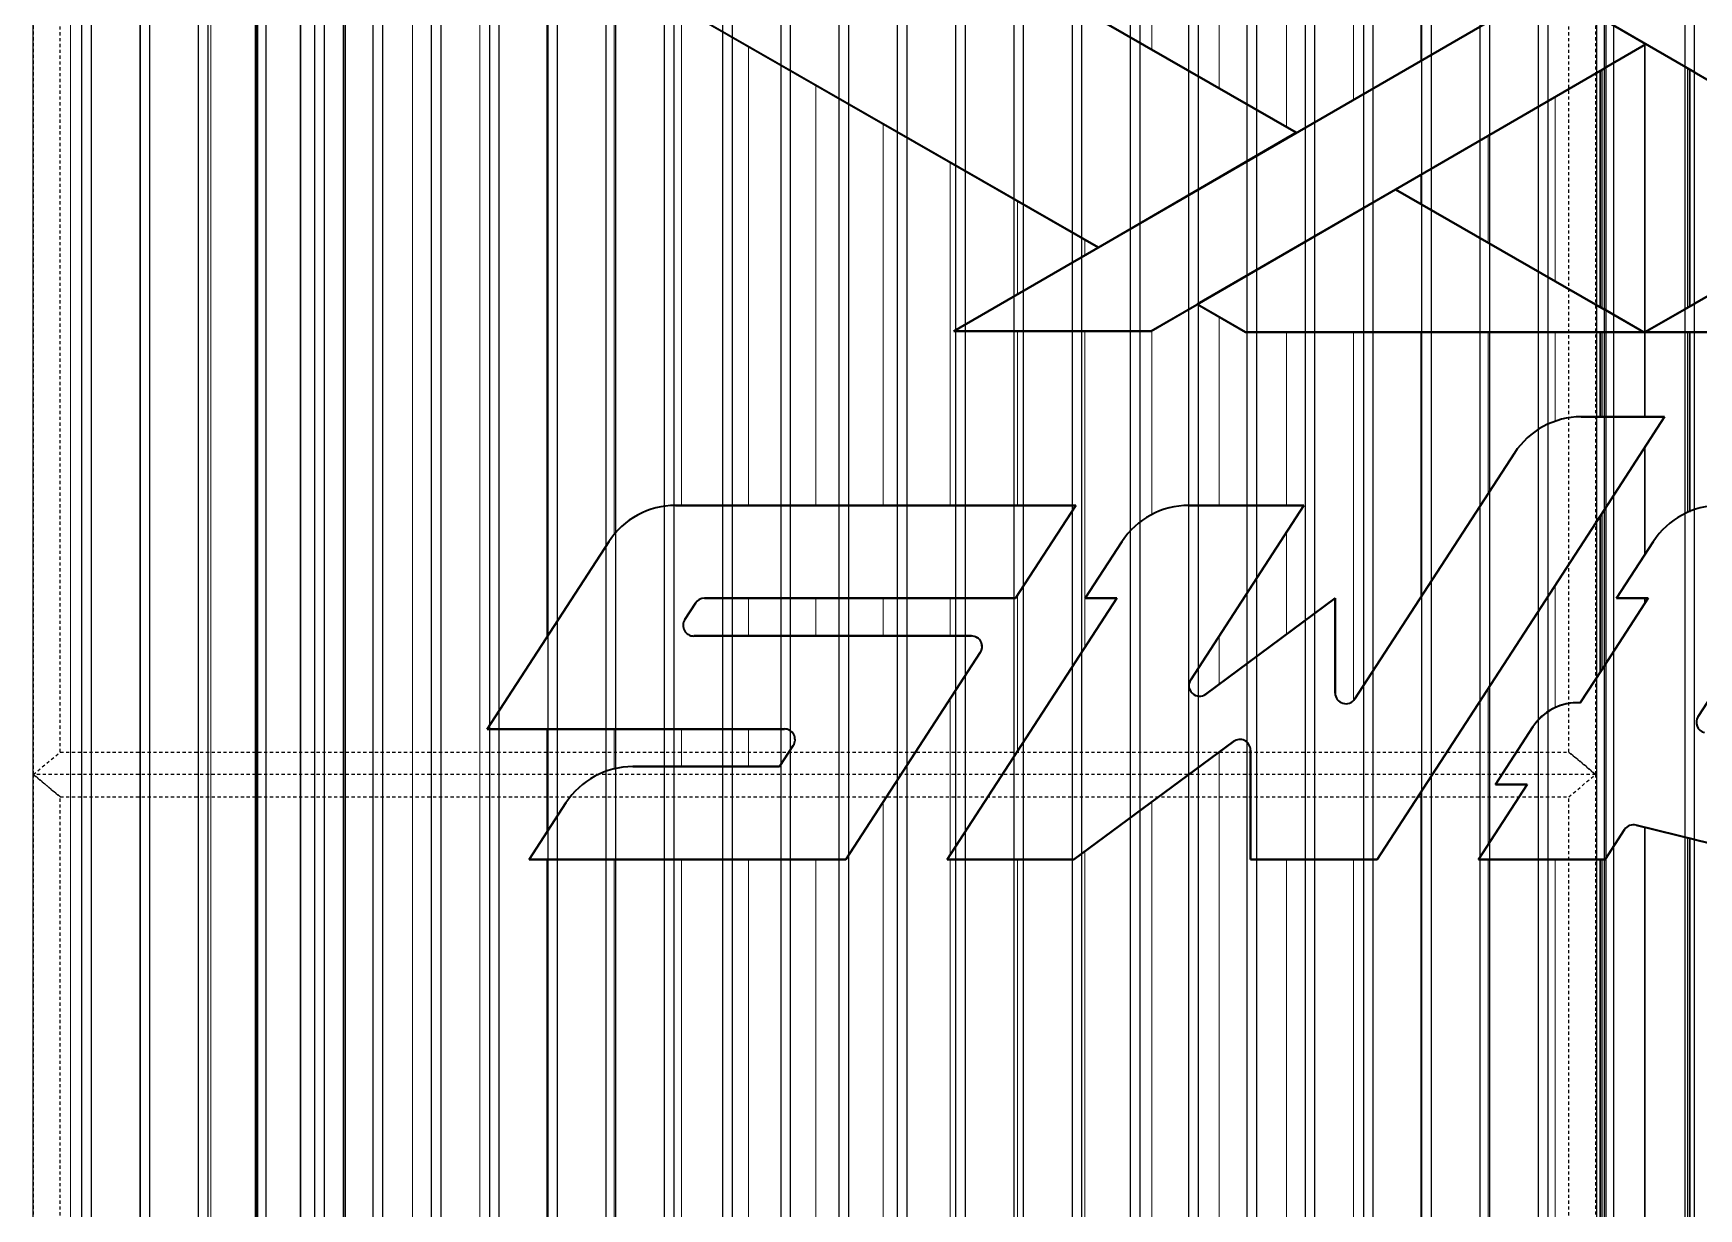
# Model space of a CAD drawing. Header units: millimetres. Extents: x -1379 to 1385823, y -4884429 to 548763.
# Drawn here: x 559919 to 561777, y -2333331 to -2332020 of the extents above; entities that cross this region are included whole.
import ezdxf

# ---------------------------------------------------------------- set-up
doc = ezdxf.new("R2010")
doc.units = ezdxf.units.MM
doc.set_wipeout_variables(frame=1)
doc.linetypes.add('TA_HL_001.00000', pattern=[6.5, 3.55, -2.95])
doc.layers.add('000 - CONCRETE_EX_LOUVERS_DEF_SUB', color=7, linetype='Continuous', plot=False)
for name, color, linetype in [('010 - ASPG_EXTR_MAIN_COLOR_2', 7, 'Continuous'), ('010 - ASPG_EXTR_WIPEOUT_', 7, 'Continuous'), ('010 - ASPG_FRAMING_MAIN_COLOR_1', 7, 'Continuous'), ('010 - ASPG_FRAMING_SUB_COLOR_2', 7, 'Continuous')]:
    doc.layers.add(name, color=color, linetype=linetype)
doc.layers.add('A-GENM', color=7, linetype='Continuous', lineweight=35)

# ---------------------------------------------------------------- blocks, each defined once
blk = doc.blocks.new('DPA_CP_Entrance Louver Grill Vertical Z - Louver Grill Vertical Z-V27-IV01 - ELEVATION 2')
at = {"layer": '000 - CONCRETE_EX_LOUVERS_DEF_SUB', "color": 7}
for p, q in [((-2309414.7, 112944.3), (-2309414.7, 112529)), ((-2309414.7, 112529), (-2309414.7, 112944.3)), ((-2309414.7, 112529), (-2309414.7, 112944.3)), ((-2309414.7, 112529), (-2309414.7, 112944.3)), ((-2309366.7, 112650.9), (-2309366.7, 112917.7)), ((-2309366.7, 112650.9), (-2309366.7, 112917.7)), ((-2309364.7, 112652.1), (-2309364.7, 112916.5)), ((-2309364.7, 112652.1), (-2309364.7, 112916.5)), ((-2309364.7, 112916.5), (-2309364.7, 112652.1)), ((-2309364.7, 112652.1), (-2309364.7, 112916.5)), ((-2309364.7, 112652.1), (-2309364.7, 112916.5)), ((-2309364.7, 112652.1), (-2309364.7, 112916.5)), ((-2309366.7, 112422), (-2309366.7, 112623.4)), ((-2309366.7, 112422), (-2309366.7, 112623.4)), ((-2309364.7, 112422.8), (-2309364.7, 112623.4)), ((-2309364.7, 112422.8), (-2309364.7, 112623.4)), ((-2309364.7, 112623.4), (-2309364.7, 112422.8)), ((-2309364.7, 112422.8), (-2309364.7, 112623.4)), ((-2309364.7, 112422.8), (-2309364.7, 112623.4)), ((-2309364.7, 112422.8), (-2309364.7, 112623.4)), ((-2309414.7, 112495.1), (-2309414.7, 112375.4)), ((-2309414.7, 112375.4), (-2309414.7, 112495.1)), ((-2309414.7, 112375.4), (-2309414.7, 112495.1)), ((-2309414.7, 112375.4), (-2309414.7, 112495.1)), ((-2309414.7, 112326.5), (-2309414.7, 112321)), ((-2309414.7, 112321), (-2309414.7, 112326.5)), ((-2309414.7, 112321), (-2309414.7, 112326.5)), ((-2309414.7, 112321), (-2309414.7, 112326.5)), ((-2309414.7, 112071.1), (-2309414.7, 109825)), ((-2309414.7, 109825), (-2309414.7, 112071.1)), ((-2309414.7, 109825), (-2309414.7, 112071.1)), ((-2309414.7, 109825), (-2309414.7, 112071.1)), ((-2309366.7, 109825), (-2309366.7, 112059.2)), ((-2309366.7, 109825), (-2309366.7, 112059.2)), ((-2309364.7, 109885), (-2309364.7, 112058.7)), ((-2309364.7, 109885), (-2309364.7, 112058.7)), ((-2309364.7, 112058.7), (-2309364.7, 109825)), ((-2309364.7, 109825), (-2309364.7, 112058.7)), ((-2309364.7, 109885), (-2309364.7, 112058.7)), ((-2309364.7, 109885), (-2309364.7, 112058.7))]:
    blk.add_line(p, q, dxfattribs=at)
blk = doc.blocks.new('GM_Louver Grill Vertical Z1 - Z Profile-V46-IV01 - ELEVATION 2')
at = {"layer": '000 - CONCRETE_EX_LOUVERS_DEF_SUB', "color": 7, "lineweight": 9}
for p, q in [((-2309364.7, 112652.1), (-2309364.7, 112916.5)), ((-2309364.7, 112422.8), (-2309364.7, 112623.4)), ((-2309364.7, 109825), (-2309364.7, 112058.7))]:
    blk.add_line(p, q, dxfattribs=at)
blk = doc.blocks.new('DPA_CP_Entrance Louver Grill Vertical Z - Louver Grill Vertical Z-5240929-IV01 - ELEVATION 2')
at = {"layer": '000 - CONCRETE_EX_LOUVERS_DEF_SUB', "color": 7}
for p, q in [((-2310964.7, 114425), (-2310964.7, 109825)), ((-2310964.7, 109825), (-2310964.7, 114425)), ((-2310962.7, 114425), (-2310962.7, 109825)), ((-2310962.7, 114425), (-2310962.7, 109825)), ((-2310914.7, 109825), (-2310914.7, 114425)), ((-2310914.7, 109825), (-2310914.7, 114425)), ((-2310914.7, 114425), (-2310914.7, 109825)), ((-2310914.7, 114425), (-2310914.7, 109825)), ((-2310964.7, 114375), (-2310964.7, 109885)), ((-2310964.7, 109885), (-2310964.7, 114375)), ((-2310964.7, 114375), (-2310964.7, 109885)), ((-2310964.7, 109885), (-2310964.7, 114375))]:
    blk.add_line(p, q, dxfattribs=at)
blk = doc.blocks.new('DPA_CP_Entrance Louver Grill Vertical Z - Louver Grill Vertical Z-V57-IV01 - ELEVATION 2')
at = {"layer": '000 - CONCRETE_EX_LOUVERS_DEF_SUB', "color": 7}
for p, q in [((-2310914.7, 114425), (-2310914.7, 109825)), ((-2310914.7, 109825), (-2310914.7, 114425)), ((-2310914.7, 109825), (-2310914.7, 114425)), ((-2310914.7, 109825), (-2310914.7, 114425)), ((-2310866.7, 109825), (-2310866.7, 113202)), ((-2310866.7, 109825), (-2310866.7, 113202)), ((-2310864.7, 109885), (-2310864.7, 113200.8)), ((-2310864.7, 109885), (-2310864.7, 113200.8)), ((-2310864.7, 113200.8), (-2310864.7, 109825)), ((-2310864.7, 109825), (-2310864.7, 113200.8)), ((-2310864.7, 109885), (-2310864.7, 113200.8)), ((-2310864.7, 109885), (-2310864.7, 113200.8)), ((-2309414.7, 112529), (-2309414.7, 112944.3)), ((-2309414.7, 112529), (-2309414.7, 112944.3)), ((-2309414.7, 112944.3), (-2309414.7, 112529)), ((-2309414.7, 112944.3), (-2309414.7, 112529)), ((-2309464.7, 112915.2), (-2309464.7, 112651.4)), ((-2309464.7, 112651.4), (-2309464.7, 112915.2)), ((-2309464.7, 112915.2), (-2309464.7, 112651.4)), ((-2309464.7, 112651.4), (-2309464.7, 112915.2)), ((-2309464.7, 112915.2), (-2309464.7, 112651.4)), ((-2309464.7, 112651.4), (-2309464.7, 112915.2)), ((-2309462.7, 112916.4), (-2309462.7, 112650.2)), ((-2309462.7, 112916.4), (-2309462.7, 112650.2)), ((-2309464.7, 112623.4), (-2309464.7, 112529)), ((-2309464.7, 112529), (-2309464.7, 112623.4)), ((-2309464.7, 112623.4), (-2309464.7, 112529)), ((-2309464.7, 112529), (-2309464.7, 112623.4)), ((-2309464.7, 112623.4), (-2309464.7, 112529)), ((-2309464.7, 112529), (-2309464.7, 112623.4)), ((-2309462.7, 112623.4), (-2309462.7, 112529)), ((-2309462.7, 112623.4), (-2309462.7, 112529)), ((-2309414.7, 112375.4), (-2309414.7, 112495.1)), ((-2309414.7, 112375.4), (-2309414.7, 112495.1)), ((-2309414.7, 112495.1), (-2309414.7, 112375.4)), ((-2309414.7, 112495.1), (-2309414.7, 112375.4)), ((-2309464.7, 112418.1), (-2309464.7, 112244)), ((-2309464.7, 112244), (-2309464.7, 112418.1)), ((-2309464.7, 112418.1), (-2309464.7, 112244)), ((-2309464.7, 112244), (-2309464.7, 112418.1)), ((-2309464.7, 112418.1), (-2309464.7, 112244)), ((-2309464.7, 112244), (-2309464.7, 112418.1)), ((-2309462.7, 112421.2), (-2309462.7, 112247.1)), ((-2309462.7, 112421.2), (-2309462.7, 112247.1)), ((-2309414.7, 112321), (-2309414.7, 112326.5)), ((-2309414.7, 112321), (-2309414.7, 112326.5)), ((-2309414.7, 112326.5), (-2309414.7, 112321)), ((-2309414.7, 112326.5), (-2309414.7, 112321)), ((-2309414.7, 109825), (-2309414.7, 112071.1)), ((-2309414.7, 109825), (-2309414.7, 112071.1)), ((-2309414.7, 112071.1), (-2309414.7, 109825)), ((-2309414.7, 112071.1), (-2309414.7, 109825)), ((-2309464.7, 112035), (-2309464.7, 109885)), ((-2309464.7, 109885), (-2309464.7, 112035)), ((-2309464.7, 112035), (-2309464.7, 109825)), ((-2309464.7, 109825), (-2309464.7, 112035)), ((-2309464.7, 112035), (-2309464.7, 109885)), ((-2309464.7, 109885), (-2309464.7, 112035)), ((-2309462.7, 112035), (-2309462.7, 109825)), ((-2309462.7, 112035), (-2309462.7, 109825))]:
    blk.add_line(p, q, dxfattribs=at)
blk = doc.blocks.new('GM_Louver Grill Vertical Z1 - Z Profile-V58-IV01 - ELEVATION 2')
at = {"layer": '000 - CONCRETE_EX_LOUVERS_DEF_SUB', "color": 7, "lineweight": 9}
for p, q in [((-2309589.7, 112723.2), (-2309589.7, 112842.7)), ((-2309589.7, 112443.3), (-2309589.7, 112623.4)), ((-2309589.7, 112051.5), (-2309589.7, 112225.7)), ((-2309589.7, 109825), (-2309589.7, 112035))]:
    blk.add_line(p, q, dxfattribs=at)
blk = doc.blocks.new('GM_Louver Grill Vertical Z1 - Z Profile-V59-IV01 - ELEVATION 2')
at = {"layer": '000 - CONCRETE_EX_LOUVERS_DEF_SUB', "color": 7, "lineweight": 9}
for p, q in [((-2309664.7, 112926.1), (-2309664.7, 113090.2)), ((-2309664.7, 112766.3), (-2309664.7, 112799.1)), ((-2309664.7, 112327.8), (-2309664.7, 112623.4)), ((-2309664.7, 109825), (-2309664.7, 112110.2))]:
    blk.add_line(p, q, dxfattribs=at)
blk = doc.blocks.new('GM_Louver Grill Vertical Z1 - Z Profile-V60-IV01 - ELEVATION 2')
at = {"layer": '000 - CONCRETE_EX_LOUVERS_DEF_SUB', "color": 7, "lineweight": 9}
for p, q in [((-2309739.7, 112882.7), (-2309739.7, 113133.6)), ((-2309739.7, 112212.8), (-2309739.7, 112623.4)), ((-2309739.7, 109825), (-2309739.7, 112035))]:
    blk.add_line(p, q, dxfattribs=at)
blk = doc.blocks.new('GM_Louver Grill Vertical Z1 - Z Profile-V61-IV01 - ELEVATION 2')
at = {"layer": '000 - CONCRETE_EX_LOUVERS_DEF_SUB', "color": 7, "lineweight": 9}
for p, q in [((-2309814.7, 112852.5), (-2309814.7, 113177)), ((-2309814.7, 112430.2), (-2309814.7, 112623.4)), ((-2309814.7, 112286.2), (-2309814.7, 112400.1)), ((-2309814.7, 109825), (-2309814.7, 112035))]:
    blk.add_line(p, q, dxfattribs=at)
blk = doc.blocks.new('GM_Louver Grill Vertical Z1 - Z Profile-V62-IV01 - ELEVATION 2')
at = {"layer": '000 - CONCRETE_EX_LOUVERS_DEF_SUB', "color": 7, "lineweight": 9}
for p, q in [((-2309889.7, 112895.6), (-2309889.7, 113220.5)), ((-2309889.7, 112430.2), (-2309889.7, 112640.5)), ((-2309889.7, 112230.7), (-2309889.7, 112284.7)), ((-2309889.7, 109825), (-2309889.7, 112155))]:
    blk.add_line(p, q, dxfattribs=at)
blk = doc.blocks.new('GM_Louver Grill Vertical Z1 - Z Profile-V63-IV01 - ELEVATION 2')
at = {"layer": '000 - CONCRETE_EX_LOUVERS_DEF_SUB', "color": 7, "lineweight": 9}
for p, q in [((-2309964.7, 112938.7), (-2309964.7, 113508)), ((-2309964.7, 112419.9), (-2309964.7, 112624.9)), ((-2309964.7, 109825), (-2309964.7, 112099.5))]:
    blk.add_line(p, q, dxfattribs=at)
blk = doc.blocks.new('GM_Louver Grill Vertical Z1 - Z Profile-V64-IV01 - ELEVATION 2')
at = {"layer": '000 - CONCRETE_EX_LOUVERS_DEF_SUB', "color": 7, "lineweight": 9}
for p, q in [((-2310039.7, 112709), (-2310039.7, 112726.8)), ((-2310039.7, 112271.3), (-2310039.7, 112624.4)), ((-2310039.7, 109825), (-2310039.7, 112044))]:
    blk.add_line(p, q, dxfattribs=at)
blk = doc.blocks.new('GM_Louver Grill Vertical Z1 - Z Profile-V65-IV01 - ELEVATION 2')
at = {"layer": '000 - CONCRETE_EX_LOUVERS_DEF_SUB', "color": 7, "lineweight": 9}
for p, q in [((-2310114.7, 112665.6), (-2310114.7, 112769.9)), ((-2310114.7, 112430.2), (-2310114.7, 112624.4)), ((-2310114.7, 112155.8), (-2310114.7, 112330)), ((-2310114.7, 109825), (-2310114.7, 112035))]:
    blk.add_line(p, q, dxfattribs=at)
blk = doc.blocks.new('GM_Louver Grill Vertical Z1 - Z Profile-V66-IV01 - ELEVATION 2')
at = {"layer": '000 - CONCRETE_EX_LOUVERS_DEF_SUB', "color": 7, "lineweight": 9}
for p, q in [((-2310189.7, 112430.2), (-2310189.7, 112813)), ((-2310189.7, 112284.5), (-2310189.7, 112326.5)), ((-2310189.7, 112040.4), (-2310189.7, 112214.5)), ((-2310189.7, 109825), (-2310189.7, 112035))]:
    blk.add_line(p, q, dxfattribs=at)
blk = doc.blocks.new('GM_Louver Grill Vertical Z1 - Z Profile-V67-IV01 - ELEVATION 2')
at = {"layer": '000 - CONCRETE_EX_LOUVERS_DEF_SUB', "color": 7, "lineweight": 9}
for p, q in [((-2310264.7, 112430.2), (-2310264.7, 112856.1)), ((-2310264.7, 112284.5), (-2310264.7, 112326.5)), ((-2310264.7, 109825), (-2310264.7, 112099))]:
    blk.add_line(p, q, dxfattribs=at)
blk = doc.blocks.new('GM_Louver Grill Vertical Z1 - Z Profile-V68-IV01 - ELEVATION 2')
at = {"layer": '000 - CONCRETE_EX_LOUVERS_DEF_SUB', "color": 7, "lineweight": 9}
for p, q in [((-2310339.7, 112430.2), (-2310339.7, 112899.2)), ((-2310339.7, 112284.5), (-2310339.7, 112326.5)), ((-2310339.7, 109825), (-2310339.7, 112035))]:
    blk.add_line(p, q, dxfattribs=at)
blk = doc.blocks.new('GM_Louver Grill Vertical Z1 - Z Profile-V69-IV01 - ELEVATION 2')
at = {"layer": '000 - CONCRETE_EX_LOUVERS_DEF_SUB', "color": 7, "lineweight": 9}
for p, q in [((-2310414.7, 112430.2), (-2310414.7, 112942.3)), ((-2310414.7, 112284.5), (-2310414.7, 112326.5)), ((-2310414.7, 112138.7), (-2310414.7, 112180.7)), ((-2310414.7, 109825), (-2310414.7, 112035))]:
    blk.add_line(p, q, dxfattribs=at)
blk = doc.blocks.new('GM_Louver Grill Vertical Z1 - Z Profile-V70-IV01 - ELEVATION 2')
at = {"layer": '000 - CONCRETE_EX_LOUVERS_DEF_SUB', "color": 7, "lineweight": 9}
for p, q in [((-2310489.7, 112430.2), (-2310489.7, 112985.3)), ((-2310489.7, 112138.7), (-2310489.7, 112180.7)), ((-2310489.7, 109825), (-2310489.7, 112035))]:
    blk.add_line(p, q, dxfattribs=at)
blk = doc.blocks.new('GM_Louver Grill Vertical Z1 - Z Profile-V71-IV01 - ELEVATION 2')
at = {"layer": '000 - CONCRETE_EX_LOUVERS_DEF_SUB', "color": 7, "lineweight": 9}
for p, q in [((-2310564.7, 112396.8), (-2310564.7, 113028.4)), ((-2310564.7, 112136.2), (-2310564.7, 112180.7)), ((-2310564.7, 109825), (-2310564.7, 112035))]:
    blk.add_line(p, q, dxfattribs=at)
blk = doc.blocks.new('GM_Louver Grill Vertical Z1 - Z Profile-V72-IV01 - ELEVATION 2')
at = {"layer": '000 - CONCRETE_EX_LOUVERS_DEF_SUB', "color": 7, "lineweight": 9}
for p, q in [((-2310639.7, 112283.4), (-2310639.7, 113071.5)), ((-2310639.7, 112065.7), (-2310639.7, 112180.7)), ((-2310639.7, 109825), (-2310639.7, 112035))]:
    blk.add_line(p, q, dxfattribs=at)
blk = doc.blocks.new('GM_Louver Grill Vertical Z1 - Z Profile-V73-IV01 - ELEVATION 2')
at = {"layer": '000 - CONCRETE_EX_LOUVERS_DEF_SUB', "color": 7, "lineweight": 9}
blk.add_line((-2310714.7, 109825), (-2310714.7, 113114.6), dxfattribs=at)
blk = doc.blocks.new('GM_Louver Grill Vertical Z1 - Z Profile-V74-IV01 - ELEVATION 2')
at = {"layer": '000 - CONCRETE_EX_LOUVERS_DEF_SUB', "color": 7, "lineweight": 9}
blk.add_line((-2310789.7, 109825), (-2310789.7, 113157.7), dxfattribs=at)
blk = doc.blocks.new('GM_Louver Grill Vertical Z1 - Z Profile-V75-IV01 - ELEVATION 2')
at = {"layer": '000 - CONCRETE_EX_LOUVERS_DEF_SUB', "color": 7, "lineweight": 9}
for p, q in [((-2309514.7, 112680.1), (-2309514.7, 112886.2)), ((-2309514.7, 112523.5), (-2309514.7, 112623.4)), ((-2309514.7, 112204.3), (-2309514.7, 112341.2)), ((-2309514.7, 109825), (-2309514.7, 112035))]:
    blk.add_line(p, q, dxfattribs=at)
blk = doc.blocks.new('GM_Louver Grill Vertical Z1 - Z Profile-V76-IV01 - ELEVATION 2')
at = {"layer": '000 - CONCRETE_EX_LOUVERS_DEF_SUB', "color": 7, "lineweight": 9}
blk.add_line((-2310864.7, 109825), (-2310864.7, 113200.8), dxfattribs=at)
blk = doc.blocks.new('GM_Louver Grill Vertical Z1 - Z Profile-V24-IV01 - ELEVATION 2')
at = {"layer": '000 - CONCRETE_EX_LOUVERS_DEF_SUB', "color": 7, "lineweight": 9}
blk.add_line((-2307714.7, 109825), (-2307714.7, 114425), dxfattribs=at)
blk = doc.blocks.new('MRTA_Logo - MRTA Logo W Text-5902323-IV01 - ELEVATION 2')
at = {"layer": 'A-GENM', "color": 7}
for p, q in [((-2310899, 113220.5), (-2310024.5, 112718)), ((-2310024.5, 112718), (-2310899, 113220.5)), ((-2309803.7, 112846.2), (-2310460.2, 113223.4)), ((-2310460.2, 113223.4), (-2309803.7, 112846.2)), ((-2309896.5, 113224.4), (-2309135.8, 112783.9)), ((-2309135.8, 112783.9), (-2309896.5, 113224.4)), ((-2308370.7, 113223.2), (-2309414.7, 112623.4)), ((-2309414.7, 112623.4), (-2308370.7, 113223.2)), ((-2309523.1, 113008.1), (-2310185.9, 112624.4)), ((-2310185.9, 112624.4), (-2309523.1, 113008.1)), ((-2309413.8, 112944.8), (-2309523.1, 113008.1)), ((-2309523.1, 113008.1), (-2309413.8, 112944.8)), ((-2309965.7, 112624.4), (-2309413.8, 112944.8)), ((-2309413.8, 112944.8), (-2309693.1, 112782.6)), ((-2310024.5, 112718), (-2309803.7, 112846.2)), ((-2309803.7, 112846.2), (-2310024.5, 112718)), ((-2309693.1, 112782.6), (-2309914.2, 112654.7)), ((-2309415.9, 112623.4), (-2309693.1, 112782.6)), ((-2309693.1, 112782.6), (-2309415.9, 112623.4)), ((-2309913.9, 112654.5), (-2309965.7, 112624.4)), ((-2309914.2, 112654.7), (-2309860.2, 112623.4)), ((-2309860.2, 112623.4), (-2309913.9, 112654.5)), ((-2310185.9, 112624.4), (-2309965.7, 112624.4)), ((-2309965.7, 112624.4), (-2310185.9, 112624.4)), ((-2309860.2, 112623.4), (-2309415.9, 112623.4)), ((-2309415.9, 112623.4), (-2309860.2, 112623.4)), ((-2309414.7, 112623.4), (-2308970.5, 112623.4)), ((-2308970.5, 112623.4), (-2309414.7, 112623.4)), ((-2309713.5, 112035), (-2309392.8, 112529)), ((-2309392.8, 112529), (-2309713.5, 112035)), ((-2309392.8, 112529), (-2309485.8, 112529)), ((-2309485.8, 112529), (-2309392.8, 112529)), ((-2309560.4, 112488.5), (-2309738.5, 112214.3)), ((-2309738.5, 112214.3), (-2309560.4, 112488.5)), ((-2310049.7, 112430.2), (-2310496.1, 112430.2)), ((-2310496.1, 112430.2), (-2310049.7, 112430.2)), ((-2310117, 112326.5), (-2310049.7, 112430.2)), ((-2310049.7, 112430.2), (-2310117, 112326.5)), ((-2309795.2, 112430.2), (-2309923.6, 112430.2)), ((-2309923.6, 112430.2), (-2309795.2, 112430.2)), ((-2309921.5, 112235.7), (-2309795.2, 112430.2)), ((-2309795.2, 112430.2), (-2309921.5, 112235.7)), ((-2309355.4, 112194.7), (-2309202.5, 112430.2)), ((-2309202.5, 112430.2), (-2309355.4, 112194.7)), ((-2310570.7, 112389.7), (-2310706.4, 112180.7)), ((-2310706.4, 112180.7), (-2310570.7, 112389.7)), ((-2309998.2, 112389.7), (-2310039.3, 112326.5)), ((-2310039.3, 112326.5), (-2309998.2, 112389.7)), ((-2309405.5, 112389.7), (-2309446.5, 112326.5)), ((-2309446.5, 112326.5), (-2309405.5, 112389.7)), ((-2310485.8, 112302.8), (-2310473.9, 112321.1)), ((-2310473.9, 112321.1), (-2310485.8, 112302.8)), ((-2310464, 112326.5), (-2310117, 112326.5)), ((-2310117, 112326.5), (-2310464, 112326.5)), ((-2310003.9, 112326.5), (-2310193.2, 112035)), ((-2310193.2, 112035), (-2310003.9, 112326.5)), ((-2310039.3, 112326.5), (-2310003.9, 112326.5)), ((-2310003.9, 112326.5), (-2310039.3, 112326.5)), ((-2309760.3, 112326.5), (-2309904.5, 112219.7)), ((-2309904.5, 112219.7), (-2309760.3, 112326.5)), ((-2309760.3, 112220.8), (-2309760.3, 112326.5)), ((-2309760.3, 112326.5), (-2309760.3, 112220.8)), ((-2309411.2, 112326.5), (-2309486.9, 112209.9)), ((-2309486.9, 112209.9), (-2309411.2, 112326.5)), ((-2309446.5, 112326.5), (-2309411.2, 112326.5)), ((-2309411.2, 112326.5), (-2309446.5, 112326.5)), ((-2310166.1, 112284.5), (-2310475.8, 112284.5)), ((-2310475.8, 112284.5), (-2310166.1, 112284.5)), ((-2310306.3, 112035), (-2310156.2, 112266.2)), ((-2310156.2, 112266.2), (-2310306.3, 112035)), ((-2310706.4, 112180.7), (-2310374.8, 112180.7)), ((-2310374.8, 112180.7), (-2310706.4, 112180.7)), ((-2309539.7, 112183), (-2309581.4, 112118.8)), ((-2309581.4, 112118.8), (-2309539.7, 112183)), ((-2310364.9, 112162.4), (-2310380.3, 112138.7)), ((-2310380.3, 112138.7), (-2310364.9, 112162.4)), ((-2310051.8, 112035), (-2309873.8, 112166.7)), ((-2309873.8, 112166.7), (-2310051.8, 112035)), ((-2309854.9, 112157.2), (-2309854.9, 112035)), ((-2309854.9, 112035), (-2309854.9, 112157.2)), ((-2310380.3, 112138.7), (-2310544, 112138.7)), ((-2310544, 112138.7), (-2310380.3, 112138.7)), ((-2309546, 112118.8), (-2309600.4, 112035)), ((-2309600.4, 112035), (-2309546, 112118.8)), ((-2309581.4, 112118.8), (-2309546, 112118.8)), ((-2309546, 112118.8), (-2309581.4, 112118.8)), ((-2310618.6, 112098.3), (-2310659.7, 112035)), ((-2310659.7, 112035), (-2310618.6, 112098.3)), ((-2309459.1, 112035), (-2309437.4, 112068.4)), ((-2309437.4, 112068.4), (-2309459.1, 112035)), ((-2309424.6, 112073.5), (-2309269.7, 112035.2)), ((-2309269.7, 112035.2), (-2309424.6, 112073.5)), ((-2310659.7, 112035), (-2310306.3, 112035)), ((-2310306.3, 112035), (-2310659.7, 112035)), ((-2310193.2, 112035), (-2310051.8, 112035)), ((-2310051.8, 112035), (-2310193.2, 112035)), ((-2309854.9, 112035), (-2309713.5, 112035)), ((-2309713.5, 112035), (-2309854.9, 112035)), ((-2309600.4, 112035), (-2309459.1, 112035)), ((-2309459.1, 112035), (-2309600.4, 112035))]:
    blk.add_line(p, q, dxfattribs=at)
for centre, radius, start, end in [((-2309485.8, 112440.1), 88.9, 90, 147), ((-2309485.8, 112440.1), 88.9, 90, 147), ((-2310496.1, 112341.3), 88.9, 90, 147), ((-2310496.1, 112341.3), 88.9, 90, 147), ((-2309923.6, 112341.3), 88.9, 90, 147), ((-2309923.6, 112341.3), 88.9, 90, 147), ((-2309330.9, 112341.3), 88.9, 90, 147), ((-2309330.9, 112341.3), 88.9, 90, 147), ((-2310464, 112314.6), 11.9, 90, 147), ((-2310464, 112314.6), 11.9, 90, 147), ((-2310475.8, 112296.3), 11.9, 147, 270), ((-2310475.8, 112296.3), 11.9, 147, 270), ((-2310166.1, 112272.6), 11.9, 327, 90), ((-2310166.1, 112272.6), 11.9, 24.3284, 90), ((-2310166.1, 112272.6), 11.9, 327, 21.6667), ((-2309911.6, 112229.2), 11.9, 147, 306.4957), ((-2309911.6, 112229.2), 11.9, 147, 306.4957), ((-2309748.4, 112220.8), 11.9, 180, 327), ((-2309748.4, 112220.8), 11.9, 180, 327), ((-2309490, 112150.7), 59.3, 87, 147), ((-2309490, 112150.7), 59.3, 87, 130.9977), ((-2309490, 112150.7), 59.3, 132, 147), ((-2309345.5, 112188.2), 11.9, 147, 256.0953), ((-2309345.5, 112188.2), 11.9, 147, 256.0953), ((-2310374.8, 112168.9), 11.9, 327, 90), ((-2310374.8, 112168.9), 11.9, 327, 90), ((-2309866.7, 112157.2), 11.9, 0, 126.4957), ((-2309866.7, 112157.2), 11.9, 0, 126.4957), ((-2310544, 112049.8), 88.9, 90, 147), ((-2310544, 112049.8), 88.9, 90, 147), ((-2309427.4, 112062), 11.9, 76.0953, 147), ((-2309427.4, 112062), 11.9, 76.0953, 147)]:
    blk.add_arc(centre, radius, start, end, dxfattribs=at)
blk = doc.blocks.new('C-1-IV01_REV00_20260605-145254_ELEVATION_2_EX')
at = {"layer": '000 - CONCRETE_EX_LOUVERS_DEF_SUB', "color": 7}
for name, p in [('DPA_CP_Entrance Louver Grill Vertical Z - Louver Grill Vertical Z-5240929-IV01 - ELEVATION 2', (2299332.7, -1)), ('GM_Louver Grill Vertical Z1 - Z Profile-V24-IV01 - ELEVATION 2', (2295876.1, -1)), ('GM_Louver Grill Vertical Z1 - Z Profile-V24-IV01 - ELEVATION 2', (2295954.4, -1)), ('GM_Louver Grill Vertical Z1 - Z Profile-V24-IV01 - ELEVATION 2', (2296032.7, -1)), ('DPA_CP_Entrance Louver Grill Vertical Z - Louver Grill Vertical Z-V57-IV01 - ELEVATION 2', (2299332.7, -1)), ('GM_Louver Grill Vertical Z1 - Z Profile-V76-IV01 - ELEVATION 2', (2299332.7, -1)), ('GM_Louver Grill Vertical Z1 - Z Profile-V74-IV01 - ELEVATION 2', (2299332.7, -1)), ('GM_Louver Grill Vertical Z1 - Z Profile-V73-IV01 - ELEVATION 2', (2299332.7, -1)), ('GM_Louver Grill Vertical Z1 - Z Profile-V72-IV01 - ELEVATION 2', (2299332.7, -1)), ('GM_Louver Grill Vertical Z1 - Z Profile-V71-IV01 - ELEVATION 2', (2299332.7, -1)), ('GM_Louver Grill Vertical Z1 - Z Profile-V70-IV01 - ELEVATION 2', (2299332.7, -1)), ('GM_Louver Grill Vertical Z1 - Z Profile-V69-IV01 - ELEVATION 2', (2299332.7, -1)), ('GM_Louver Grill Vertical Z1 - Z Profile-V68-IV01 - ELEVATION 2', (2299332.7, -1)), ('GM_Louver Grill Vertical Z1 - Z Profile-V67-IV01 - ELEVATION 2', (2299332.7, -1)), ('GM_Louver Grill Vertical Z1 - Z Profile-V66-IV01 - ELEVATION 2', (2299332.7, -1)), ('GM_Louver Grill Vertical Z1 - Z Profile-V65-IV01 - ELEVATION 2', (2299332.7, -1)), ('GM_Louver Grill Vertical Z1 - Z Profile-V64-IV01 - ELEVATION 2', (2299332.7, -1)), ('GM_Louver Grill Vertical Z1 - Z Profile-V63-IV01 - ELEVATION 2', (2299332.7, -1)), ('GM_Louver Grill Vertical Z1 - Z Profile-V62-IV01 - ELEVATION 2', (2299332.7, -1)), ('GM_Louver Grill Vertical Z1 - Z Profile-V61-IV01 - ELEVATION 2', (2299332.7, -1)), ('GM_Louver Grill Vertical Z1 - Z Profile-V60-IV01 - ELEVATION 2', (2299332.7, -1)), ('GM_Louver Grill Vertical Z1 - Z Profile-V59-IV01 - ELEVATION 2', (2299332.7, -1)), ('GM_Louver Grill Vertical Z1 - Z Profile-V58-IV01 - ELEVATION 2', (2299332.7, -1)), ('GM_Louver Grill Vertical Z1 - Z Profile-V75-IV01 - ELEVATION 2', (2299332.7, -1)), ('DPA_CP_Entrance Louver Grill Vertical Z - Louver Grill Vertical Z-V27-IV01 - ELEVATION 2', (2299332.7, -1)), ('GM_Louver Grill Vertical Z1 - Z Profile-V46-IV01 - ELEVATION 2', (2299332.7, -1))]:
    blk.add_blockref(name, p, dxfattribs=at)
at = {"layer": 'A-GENM', "color": 7}
blk.add_blockref('MRTA_Logo - MRTA Logo W Text-5902323-IV01 - ELEVATION 2', (2299332.7, -1), dxfattribs=at)
blk = doc.blocks.new('*U1739')
at = {"color": 7}
blk.add_wipeout([(50, 0), (1450, 0), (1450, 4590), (50, 4590)], dxfattribs=at).dxf.layer = '010 - ASPG_EXTR_WIPEOUT_'
at = {"layer": '010 - ASPG_FRAMING_SUB_COLOR_2', "color": 7}
blk.add_lwpolyline([(50, 0), (1450, 0), (1450, 4590), (50, 4590)], close=True, dxfattribs=at)
at = {"color": 7}
blk.add_wipeout([(-50, 0), (50, 0), (50, 4590), (-50, 4590)], dxfattribs=at).dxf.layer = '010 - ASPG_EXTR_WIPEOUT_'
at = {"layer": '010 - ASPG_FRAMING_MAIN_COLOR_1', "color": 7}
for points in [[(-50, 0), (-40, 0), (-40, 4590), (-50, 4590)], [(40, 0), (50, 0), (50, 4590), (40, 4590)]]:
    blk.add_lwpolyline(points, close=True, dxfattribs=at)
at = {"layer": '010 - ASPG_FRAMING_SUB_COLOR_2', "color": 7}
blk.add_lwpolyline([(-50, 0), (50, 0), (50, 4590), (-50, 4590)], close=True, dxfattribs=at)
blk = doc.blocks.new('*U1738')
at = {"color": 7}
blk.add_wipeout([(50, 0), (1803, 0), (1803, 4590), (50, 4590)], dxfattribs=at).dxf.layer = '010 - ASPG_EXTR_WIPEOUT_'
at = {"layer": '010 - ASPG_EXTR_MAIN_COLOR_2', "color": 7}
for points in [[(113.5, 0), (123.8, 0), (123.8, 4590), (113.5, 4590)], [(178.5, 0), (188.8, 0), (188.8, 4590), (178.5, 4590)], [(243.5, 0), (253.8, 0), (253.8, 4590), (243.5, 4590)], [(308.5, 0), (318.8, 0), (318.8, 4590), (308.5, 4590)], [(373.5, 0), (383.8, 0), (383.8, 4590), (373.5, 4590)], [(438.5, 0), (448.8, 0), (448.8, 4590), (438.5, 4590)], [(503.5, 0), (513.8, 0), (513.8, 4590), (503.5, 4590)], [(568.5, 0), (578.8, 0), (578.8, 4590), (568.5, 4590)], [(633.5, 0), (643.8, 0), (643.8, 4590), (633.5, 4590)], [(698.5, 0), (708.8, 0), (708.8, 4590), (698.5, 4590)], [(763.5, 0), (773.8, 0), (773.8, 4590), (763.5, 4590)], [(828.5, 0), (838.8, 0), (838.8, 4590), (828.5, 4590)], [(893.5, 0), (903.8, 0), (903.8, 4590), (893.5, 4590)], [(958.5, 0), (968.8, 0), (968.8, 4590), (958.5, 4590)], [(1023.5, 0), (1033.8, 0), (1033.8, 4590), (1023.5, 4590)], [(1088.5, 0), (1098.8, 0), (1098.8, 4590), (1088.5, 4590)], [(1153.5, 0), (1163.8, 0), (1163.8, 4590), (1153.5, 4590)], [(1218.5, 0), (1228.8, 0), (1228.8, 4590), (1218.5, 4590)], [(1283.5, 0), (1293.8, 0), (1293.8, 4590), (1283.5, 4590)], [(1348.5, 0), (1358.8, 0), (1358.8, 4590), (1348.5, 4590)], [(1413.5, 0), (1423.8, 0), (1423.8, 4590), (1413.5, 4590)], [(1478.5, 0), (1488.8, 0), (1488.8, 4590), (1478.5, 4590)], [(1543.5, 0), (1553.8, 0), (1553.8, 4590), (1543.5, 4590)], [(1608.5, 0), (1618.8, 0), (1618.8, 4590), (1608.5, 4590)], [(1673.5, 0), (1683.8, 0), (1683.8, 4590), (1673.5, 4590)], [(1738.5, 0), (1748.8, 0), (1748.8, 4590), (1738.5, 4590)]]:
    blk.add_lwpolyline(points, close=True, dxfattribs=at)
at = {"layer": '010 - ASPG_FRAMING_SUB_COLOR_2', "color": 7}
blk.add_lwpolyline([(50, 0), (1803, 0), (1803, 4590), (50, 4590)], close=True, dxfattribs=at)
at = {"color": 7}
blk.add_wipeout([(-50, 0), (50, 0), (50, 4590), (-50, 4590)], dxfattribs=at).dxf.layer = '010 - ASPG_EXTR_WIPEOUT_'
at = {"layer": '010 - ASPG_EXTR_MAIN_COLOR_2', "color": 7}
blk.add_lwpolyline([(48.5, 0), (58.8, 0), (58.8, 4590), (48.5, 4590)], close=True, dxfattribs=at)
at = {"layer": '010 - ASPG_FRAMING_MAIN_COLOR_1', "color": 7}
for points in [[(-50, 0), (-40, 0), (-40, 4590), (-50, 4590)], [(40, 0), (50, 0), (50, 4590), (40, 4590)]]:
    blk.add_lwpolyline(points, close=True, dxfattribs=at)
at = {"layer": '010 - ASPG_FRAMING_SUB_COLOR_2', "color": 7}
blk.add_lwpolyline([(-50, 0), (50, 0), (50, 4590), (-50, 4590)], close=True, dxfattribs=at)
blk = doc.blocks.new('*U1760')
at = {"layer": '010 - ASPG_FRAMING_MAIN_COLOR_1', "color": 7, "linetype": 'ByBlock'}
for points in [[(0, 0), (0, 1743), (25, 1713), (25, 30), (0, 0)], [(1147.5, 1743), (0, 1743), (25, 1713), (1122.5, 1713)], [(1147.5, 0), (1147.5, 1743), (1122.5, 1713), (1122.5, 30), (1147.5, 0)], [(25, 30), (1122.5, 30), (1147.5, 0), (0, 0), (25, 30)]]:
    blk.add_lwpolyline(points, close=True, dxfattribs=at)

msp = doc.modelspace()

# ---------------------------------------------------------------- block references
at = {"color": 7}
msp.add_blockref('*U1739', (561721.8, -2335141.4), dxfattribs=at)

# ---------------------------------------------------------------- next in the draw order: block references
at = {"color": 7, "xscale": -1}
msp.add_blockref('*U1738', (561721.8, -2335141.4), dxfattribs=at)

# ---------------------------------------------------------------- next in the draw order: block references
at = {"color": 7}
msp.add_blockref('C-1-IV01_REV00_20260605-145254_ELEVATION_2_EX', (571798.8, -2444975.4), dxfattribs=at)
at = {"color": 7, "linetype": 'TA_HL_001.00000', "rotation": 90}
for p in [(561661.8, -2332846.4), (561661.8, -2333993.9)]:
    msp.add_blockref('*U1760', p, dxfattribs=at)

doc.saveas('drawing.dxf')
